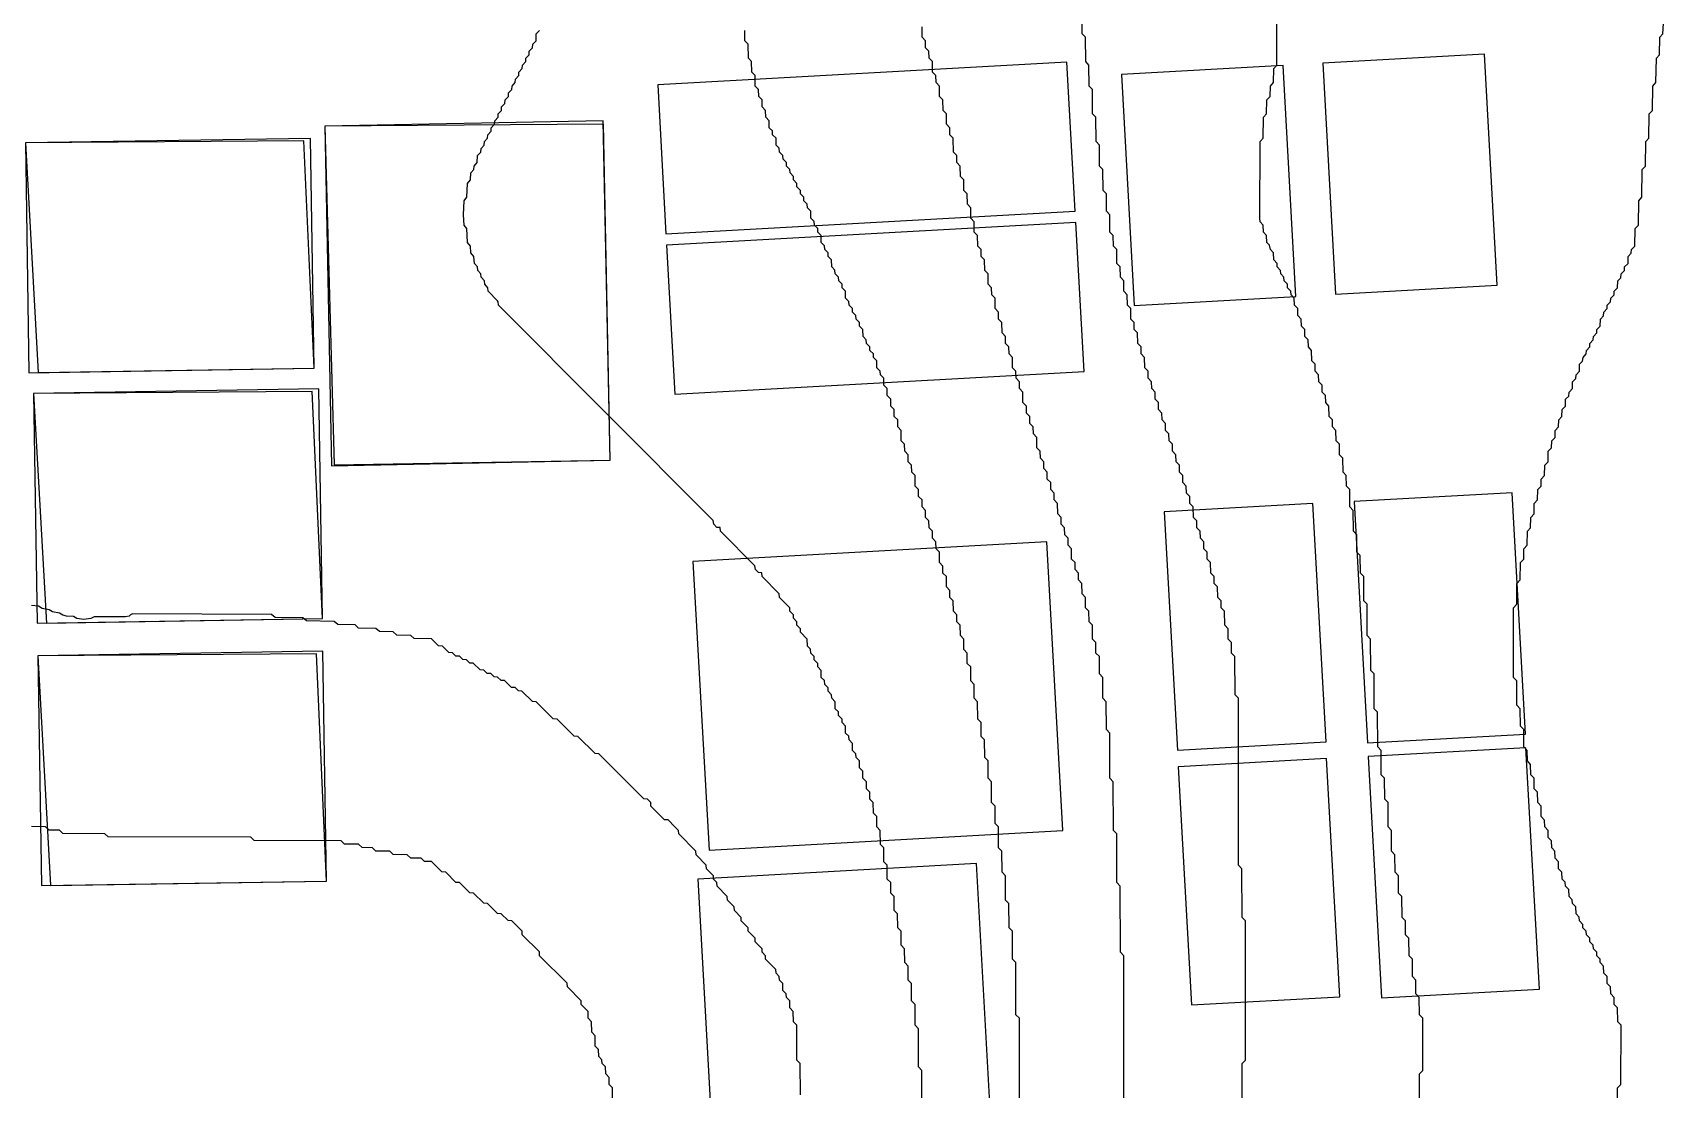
# Model space of a CAD drawing. Header units: millimetres. Extents: x 0 to 600000, y 0 to 540000.
# Drawn here: x 385944 to 503181, y 79767 to 155711 of the extents above; entities that cross this region are included whole.
import ezdxf

# ---------------------------------------------------------------- set-up
doc = ezdxf.new("R2010")
doc.units = ezdxf.units.MM
for name, color, linetype in [('BLDG_BOX_RASTER', 1, 'Continuous'), ('BLDG_FOOTPRINT_RASTER', 12, 'Continuous'), ('CONTOUR_53', 50, 'Continuous'), ('CONTOUR_54', 40, 'Continuous'), ('CONTOUR_55', 40, 'Continuous'), ('CONTOUR_56', 30, 'Continuous'), ('CONTOUR_57', 30, 'Continuous'), ('CONTOUR_58', 22, 'Continuous'), ('CONTOUR_59', 22, 'Continuous'), ('CONTOUR_60', 14, 'Continuous')]:
    doc.layers.add(name, color=color, linetype=linetype)

msp = doc.modelspace()

# ---------------------------------------------------------------- linework, layer by layer
at = {"layer": 'BLDG_BOX_RASTER'}
for points in [[(460897, 142877, 55241), (460302, 153586, 55128), (430881, 151952, 57445), (431476, 141243, 57524), (460897, 142877, 55241)], [(478693, 153510, 53878), (479615, 136915, 53869), (491235, 137561, 53350), (490313, 154155, 53479), (478693, 153510, 53878)], [(476764, 136757, 53990), (475842, 153352, 53980), (464222, 152706, 54822), (465144, 136112, 54967), (476764, 136757, 53990)], [(427461, 124977, 58097), (426972, 149379, 57667), (406947, 148977, 58531), (407436, 124575, 58677), (427461, 124977, 58097)], [(385684, 131273, 58894), (406184, 131599, 58573), (405922, 148108, 58553), (385421, 147782, 58914), (385684, 131273, 58894)], [(460941, 142073, 55253), (431520, 140439, 57536), (432115, 129730, 57768), (461536, 131364, 55480), (460941, 142073, 55253)], [(386282, 113270, 59073), (406782, 113596, 58993), (406520, 130105, 58588), (386019, 129779, 58897), (386282, 113270, 59073)], [(480957, 122014, 53978), (481920, 104671, 54075), (493266, 105301, 52990), (492302, 122644, 53131), (480957, 122014, 53978)], [(478926, 104749, 54370), (477975, 121869, 54228), (467298, 121276, 55205), (468249, 104156, 55463), (478926, 104749, 54370)], [(458853, 119106, 56149), (433418, 117694, 58145), (434570, 96961, 58925), (460004, 98373, 56442), (458853, 119106, 56149)], [(386581, 94415, 60211), (407082, 94741, 60017), (406819, 111250, 59115), (386319, 110924, 59248), (386581, 94415, 60211)], [(468297, 102950, 55466), (469247, 85831, 55436), (479924, 86424, 54428), (478973, 103543, 54375), (468297, 102950, 55466)], [(482919, 86346, 54191), (494264, 86976, 53307), (493301, 104319, 52996), (481955, 103688, 54083), (482919, 86346, 54191)], [(453800, 95988, 57214), (433772, 94875, 59055), (435136, 70316, 59335), (455165, 71429, 57243), (453800, 95988, 57214)]]:
    msp.add_polyline3d(points, close=True, dxfattribs=at)
at = {"layer": 'BLDG_FOOTPRINT_RASTER'}
for points in [[(430881, 151952, 57445), (431476, 141243, 57524), (460897, 142877, 55241), (460302, 153586, 55128), (430881, 151952, 57445)], [(478693, 153510, 53878), (479615, 136915, 53869), (491235, 137561, 53350), (490313, 154155, 53479), (478693, 153510, 53878)], [(464222, 152706, 54822), (465144, 136112, 54967), (476764, 136757, 53990), (475842, 153352, 53980), (464222, 152706, 54822)], [(406947, 148977, 58531), (407615, 124661, 58671), (427461, 124977, 58097), (426977, 149125, 57667), (406947, 148977, 58531)], [(385421, 147782, 58914), (386337, 131283, 58889), (406184, 131599, 58573), (405451, 147929, 58566), (385421, 147782, 58914)], [(431520, 140439, 57536), (432115, 129730, 57768), (461536, 131364, 55480), (460941, 142073, 55253), (431520, 140439, 57536)], [(386019, 129779, 58897), (386935, 113280, 59059), (406782, 113596, 58993), (406049, 129926, 58602), (386019, 129779, 58897)], [(480957, 122014, 53978), (481920, 104671, 54075), (493266, 105301, 52990), (492302, 122644, 53131), (480957, 122014, 53978)], [(467298, 121276, 55205), (468249, 104156, 55463), (478926, 104749, 54370), (477975, 121869, 54228), (467298, 121276, 55205)], [(433418, 117694, 58145), (434570, 96961, 58925), (460004, 98373, 56442), (458853, 119106, 56149), (433418, 117694, 58145)], [(386319, 110924, 59248), (387235, 94426, 60194), (407082, 94741, 60017), (406349, 111071, 59129), (386319, 110924, 59248)], [(468297, 102950, 55466), (469247, 85831, 55436), (479924, 86424, 54428), (478973, 103543, 54375), (468297, 102950, 55466)], [(481955, 103688, 54083), (482919, 86346, 54191), (494264, 86976, 53307), (493301, 104319, 52996), (481955, 103688, 54083)], [(433772, 94875, 59055), (435136, 70316, 59335), (455165, 71429, 57243), (453800, 95988, 57214), (433772, 94875, 59055)]]:
    msp.add_polyline3d(points, close=True, dxfattribs=at)
at = {"layer": 'CONTOUR_53'}
msp.add_polyline3d([(499884, 79125, 53000), (499892, 79875, 53000), (500133, 80125, 53000), (500134, 84375, 53000), (499894, 84625, 53000), (499884, 85625, 53000), (499643, 85875, 53000), (499635, 86375, 53000), (499394, 86625, 53000), (499385, 87125, 53000), (499145, 87375, 53000), (499136, 87875, 53000), (498895, 88125, 53000), (498885, 88625, 53000), (498644, 88875, 53000), (498637, 89125, 53000), (498395, 89375, 53000), (498387, 89625, 53000), (498146, 89875, 53000), (498138, 90125, 53000), (497896, 90375, 53000), (497888, 90625, 53000), (497647, 90875, 53000), (497639, 91125, 53000), (497398, 91375, 53000), (497389, 91625, 53000), (497148, 91875, 53000), (497125, 92150, 53000), (496900, 92375, 53000), (496888, 92875, 53000), (496648, 93125, 53000), (496625, 93400, 53000), (496400, 93625, 53000), (496388, 94125, 53000), (496148, 94375, 53000), (496125, 94651, 53000), (495901, 94875, 53000), (495888, 95375, 53000), (495650, 95625, 53000), (495638, 96125, 53000), (495400, 96375, 53000), (495388, 96875, 53000), (495150, 97125, 53000), (495138, 97625, 53000), (494900, 97875, 53000), (494888, 98375, 53000), (494651, 98625, 53000), (494639, 99125, 53000), (494402, 99375, 53000), (494388, 100125, 53000), (494151, 100375, 53000), (494138, 101125, 53000), (493901, 101375, 53000), (493888, 102125, 53000), (493651, 102375, 53000), (493638, 103125, 53000), (493401, 103375, 53000), (493388, 104125, 53000), (493153, 104375, 53000), (493138, 105625, 53000), (492902, 105875, 53000), (492888, 107125, 53000), (492653, 107375, 53000), (492638, 109125, 53000), (492404, 109375, 53000), (492405, 114375, 53000), (492639, 114625, 53000), (492654, 116125, 53000), (492889, 116375, 53000), (492904, 117625, 53000), (493139, 117875, 53000), (493152, 118625, 53000), (493388, 118875, 53000), (493403, 119875, 53000), (493639, 120125, 53000), (493652, 120875, 53000), (493889, 121125, 53000), (493902, 121875, 53000), (494139, 122125, 53000), (494153, 122875, 53000), (494389, 123125, 53000), (494401, 123625, 53000), (494638, 123875, 53000), (494653, 124625, 53000), (494889, 124875, 53000), (494904, 125625, 53000), (495140, 125875, 53000), (495153, 126375, 53000), (495390, 126625, 53000), (495403, 127125, 53000), (495640, 127375, 53000), (495653, 127875, 53000), (495890, 128125, 53000), (495903, 128625, 53000), (496140, 128875, 53000), (496154, 129375, 53000), (496375, 129596, 53000), (496401, 129875, 53000), (496640, 130125, 53000), (496654, 130625, 53000), (496875, 130846, 53000), (496901, 131125, 53000), (497140, 131375, 53000), (497154, 131875, 53000), (497375, 132096, 53000), (497402, 132375, 53000), (497641, 132625, 53000), (497651, 132875, 53000), (497891, 133125, 53000), (497901, 133375, 53000), (498141, 133625, 53000), (498150, 133875, 53000), (498390, 134125, 53000), (498399, 134375, 53000), (498639, 134625, 53000), (498653, 135125, 53000), (498875, 135347, 53000), (498901, 135625, 53000), (499141, 135875, 53000), (499150, 136125, 53000), (499390, 136375, 53000), (499399, 136625, 53000), (499640, 136875, 53000), (499648, 137125, 53000), (499888, 137375, 53000), (499901, 137875, 53000), (500125, 138099, 53000), (500149, 138375, 53000), (500389, 138625, 53000), (500397, 138875, 53000), (500638, 139125, 53000), (500649, 139625, 53000), (500875, 139851, 53000), (500896, 140125, 53000), (501136, 140375, 53000), (501151, 141625, 53000), (501387, 141875, 53000), (501405, 143625, 53000), (501639, 143875, 53000), (501658, 145875, 53000), (501891, 146125, 53000), (501911, 147875, 53000), (502142, 148125, 53000), (502164, 149875, 53000), (502394, 150125, 53000), (502419, 151875, 53000), (502646, 152125, 53000), (502675, 153875, 53000), (502899, 154125, 53000), (502930, 155375, 53000), (503152, 155625, 53000), (503181, 156375, 53000)], dxfattribs=at)
at = {"layer": 'CONTOUR_54'}
msp.add_polyline3d([(485634, 77375, 54000), (485646, 80875, 54000), (485884, 81125, 54000), (485884, 84875, 54000), (485645, 85125, 54000), (485635, 86375, 54000), (485395, 86625, 54000), (485385, 87625, 54000), (485146, 87875, 54000), (485135, 89125, 54000), (484896, 89375, 54000), (484885, 90625, 54000), (484646, 90875, 54000), (484635, 91875, 54000), (484396, 92125, 54000), (484385, 93625, 54000), (484145, 93875, 54000), (484135, 95125, 54000), (483895, 95375, 54000), (483885, 96625, 54000), (483645, 96875, 54000), (483634, 98375, 54000), (483395, 98625, 54000), (483384, 100375, 54000), (483144, 100625, 54000), (483134, 102125, 54000), (482894, 102375, 54000), (482884, 104125, 54000), (482644, 104375, 54000), (482634, 106875, 54000), (482394, 107125, 54000), (482384, 109625, 54000), (482144, 109875, 54000), (482134, 112125, 54000), (481894, 112375, 54000), (481884, 114625, 54000), (481645, 114875, 54000), (481634, 116625, 54000), (481395, 116875, 54000), (481385, 118125, 54000), (481146, 118375, 54000), (481135, 119625, 54000), (480897, 119875, 54000), (480886, 121375, 54000), (480648, 121625, 54000), (480636, 122875, 54000), (480398, 123125, 54000), (480387, 123875, 54000), (480150, 124125, 54000), (480137, 125125, 54000), (479900, 125375, 54000), (479888, 126125, 54000), (479651, 126375, 54000), (479638, 127125, 54000), (479401, 127375, 54000), (479390, 127875, 54000), (479154, 128125, 54000), (479139, 128875, 54000), (478903, 129125, 54000), (478891, 129625, 54000), (478655, 129875, 54000), (478641, 130375, 54000), (478406, 130625, 54000), (478392, 131125, 54000), (478158, 131375, 54000), (478143, 131875, 54000), (477910, 132125, 54000), (477892, 132875, 54000), (477658, 133125, 54000), (477643, 133625, 54000), (477410, 133875, 54000), (477394, 134375, 54000), (477161, 134625, 54000), (477144, 135125, 54000), (476912, 135375, 54000), (476895, 135875, 54000), (476663, 136125, 54000), (476645, 136625, 54000), (476411, 136875, 54000), (476398, 137125, 54000), (476164, 137375, 54000), (476150, 137625, 54000), (475917, 137875, 54000), (475901, 138125, 54000), (475670, 138375, 54000), (475653, 138625, 54000), (475423, 138875, 54000), (475405, 139125, 54000), (475178, 139375, 54000), (475153, 139875, 54000), (474925, 140125, 54000), (474875, 140434, 54000), (474684, 140625, 54000), (474656, 141125, 54000), (474436, 141375, 54000), (474409, 141875, 54000), (474194, 142125, 54000), (474174, 142375, 54000), (474185, 147875, 54000), (474403, 148125, 54000), (474432, 149625, 54000), (474652, 149875, 54000), (474679, 150875, 54000), (474901, 151125, 54000), (474925, 151875, 54000), (475149, 152125, 54000), (475172, 153125, 54000), (475397, 153375, 54000), (475400, 159125, 54000)], dxfattribs=at)
at = {"layer": 'CONTOUR_55'}
msp.add_polyline3d([(472885, 76125, 55000), (472896, 81625, 55000), (473135, 81875, 55000), (473134, 91875, 55000), (472895, 92125, 55000), (472884, 95625, 55000), (472645, 95875, 55000), (472640, 96125, 55000), (472633, 107875, 55000), (472392, 108125, 55000), (472382, 110875, 55000), (472140, 111125, 55000), (472133, 111875, 55000), (471891, 112125, 55000), (471883, 112875, 55000), (471642, 113125, 55000), (471633, 114125, 55000), (471391, 114375, 55000), (471384, 114875, 55000), (471142, 115125, 55000), (471133, 115875, 55000), (470892, 116125, 55000), (470884, 116625, 55000), (470643, 116875, 55000), (470634, 117625, 55000), (470392, 117875, 55000), (470384, 118375, 55000), (470143, 118625, 55000), (470134, 119125, 55000), (469893, 119375, 55000), (469885, 119875, 55000), (469643, 120125, 55000), (469635, 120625, 55000), (469394, 120875, 55000), (469384, 121625, 55000), (469143, 121875, 55000), (469135, 122375, 55000), (468893, 122625, 55000), (468885, 123125, 55000), (468644, 123375, 55000), (468635, 123875, 55000), (468394, 124125, 55000), (468385, 124625, 55000), (468144, 124875, 55000), (468135, 125375, 55000), (467894, 125625, 55000), (467885, 126125, 55000), (467644, 126375, 55000), (467635, 126875, 55000), (467394, 127125, 55000), (467385, 127625, 55000), (467144, 127875, 55000), (467135, 128375, 55000), (466894, 128625, 55000), (466885, 129125, 55000), (466645, 129375, 55000), (466635, 129875, 55000), (466395, 130125, 55000), (466386, 130625, 55000), (466145, 130875, 55000), (466136, 131375, 55000), (465896, 131625, 55000), (465885, 132375, 55000), (465644, 132625, 55000), (465636, 133125, 55000), (465396, 133375, 55000), (465385, 134125, 55000), (465144, 134375, 55000), (465136, 134875, 55000), (464896, 135125, 55000), (464885, 135875, 55000), (464645, 136125, 55000), (464635, 136875, 55000), (464395, 137125, 55000), (464385, 137875, 55000), (464145, 138125, 55000), (464135, 138875, 55000), (463896, 139125, 55000), (463885, 140125, 55000), (463645, 140375, 55000), (463635, 141125, 55000), (463397, 141375, 55000), (463385, 142625, 55000), (463146, 142875, 55000), (463135, 144125, 55000), (462897, 144375, 55000), (462885, 145875, 55000), (462647, 146125, 55000), (462635, 147625, 55000), (462397, 147875, 55000), (462385, 149625, 55000), (462147, 149875, 55000), (462136, 151625, 55000), (461898, 151875, 55000), (461886, 153375, 55000), (461649, 153625, 55000), (461636, 155375, 55000), (461399, 155625, 55000), (461386, 157125, 55000)], dxfattribs=at)
at = {"layer": 'CONTOUR_56'}
msp.add_polyline3d([(464381, 67125, 56000), (464382, 89375, 56000), (464141, 89625, 56000), (464132, 94375, 56000), (463891, 94625, 56000), (463882, 98125, 56000), (463641, 98375, 56000), (463632, 101875, 56000), (463391, 102125, 56000), (463382, 105375, 56000), (463141, 105625, 56000), (463132, 107625, 56000), (462891, 107875, 56000), (462882, 109375, 56000), (462640, 109625, 56000), (462632, 110875, 56000), (462390, 111125, 56000), (462383, 111875, 56000), (462141, 112125, 56000), (462132, 113125, 56000), (461890, 113375, 56000), (461883, 114125, 56000), (461640, 114375, 56000), (461633, 115125, 56000), (461390, 115375, 56000), (461382, 116125, 56000), (461140, 116375, 56000), (461133, 116875, 56000), (460890, 117125, 56000), (460883, 117625, 56000), (460641, 117875, 56000), (460633, 118625, 56000), (460390, 118875, 56000), (460383, 119375, 56000), (460140, 119625, 56000), (460133, 120125, 56000), (459891, 120375, 56000), (459883, 120875, 56000), (459641, 121125, 56000), (459633, 121875, 56000), (459390, 122125, 56000), (459383, 122625, 56000), (459140, 122875, 56000), (459133, 123375, 56000), (458890, 123625, 56000), (458883, 124125, 56000), (458640, 124375, 56000), (458633, 124875, 56000), (458391, 125125, 56000), (458383, 125625, 56000), (458141, 125875, 56000), (458133, 126625, 56000), (457890, 126875, 56000), (457883, 127375, 56000), (457640, 127625, 56000), (457633, 128125, 56000), (457391, 128375, 56000), (457383, 128875, 56000), (457141, 129125, 56000), (457133, 129875, 56000), (456890, 130125, 56000), (456883, 130625, 56000), (456641, 130875, 56000), (456633, 131375, 56000), (456391, 131625, 56000), (456383, 132375, 56000), (456140, 132625, 56000), (456133, 133125, 56000), (455891, 133375, 56000), (455884, 133875, 56000), (455642, 134125, 56000), (455633, 134875, 56000), (455391, 135125, 56000), (455384, 135625, 56000), (455142, 135875, 56000), (455133, 136625, 56000), (454891, 136875, 56000), (454884, 137375, 56000), (454642, 137625, 56000), (454633, 138375, 56000), (454392, 138625, 56000), (454383, 139375, 56000), (454141, 139625, 56000), (454134, 140125, 56000), (453892, 140375, 56000), (453883, 141125, 56000), (453642, 141375, 56000), (453633, 142125, 56000), (453392, 142375, 56000), (453383, 143125, 56000), (453142, 143375, 56000), (453134, 144125, 56000), (452892, 144375, 56000), (452884, 145125, 56000), (452642, 145375, 56000), (452634, 146125, 56000), (452392, 146375, 56000), (452384, 146875, 56000), (452144, 147125, 56000), (452133, 148125, 56000), (451892, 148375, 56000), (451884, 148875, 56000), (451644, 149125, 56000), (451634, 149875, 56000), (451393, 150125, 56000), (451384, 150875, 56000), (451143, 151125, 56000), (451134, 151875, 56000), (450893, 152125, 56000), (450885, 152625, 56000), (450644, 152875, 56000), (450634, 153625, 56000), (450393, 153875, 56000), (450385, 154375, 56000), (450144, 154625, 56000), (450135, 155125, 56000), (449895, 155375, 56000), (449885, 156125, 56000)], dxfattribs=at)
at = {"layer": 'CONTOUR_57'}
msp.add_polyline3d([(456882, 71625, 57000), (456881, 84875, 57000), (456638, 85125, 57000), (456631, 88875, 57000), (456388, 89125, 57000), (456381, 91125, 57000), (456139, 91375, 57000), (456132, 93125, 57000), (455889, 93375, 57000), (455882, 95125, 57000), (455639, 95375, 57000), (455632, 96875, 57000), (455390, 97125, 57000), (455382, 98625, 57000), (455140, 98875, 57000), (455132, 100125, 57000), (454890, 100375, 57000), (454882, 101875, 57000), (454640, 102125, 57000), (454632, 103375, 57000), (454390, 103625, 57000), (454382, 104875, 57000), (454140, 105125, 57000), (454132, 106125, 57000), (453891, 106375, 57000), (453882, 107625, 57000), (453640, 107875, 57000), (453632, 108875, 57000), (453390, 109125, 57000), (453382, 110125, 57000), (453140, 110375, 57000), (453132, 111125, 57000), (452890, 111375, 57000), (452882, 112125, 57000), (452640, 112375, 57000), (452632, 113125, 57000), (452390, 113375, 57000), (452383, 113875, 57000), (452141, 114125, 57000), (452133, 114875, 57000), (451890, 115125, 57000), (451883, 115625, 57000), (451641, 115875, 57000), (451633, 116625, 57000), (451390, 116875, 57000), (451383, 117375, 57000), (451141, 117625, 57000), (451133, 118375, 57000), (450890, 118625, 57000), (450883, 119125, 57000), (450640, 119375, 57000), (450633, 119875, 57000), (450390, 120125, 57000), (450383, 120625, 57000), (450140, 120875, 57000), (450133, 121375, 57000), (449890, 121625, 57000), (449883, 122125, 57000), (449641, 122375, 57000), (449633, 122875, 57000), (449391, 123125, 57000), (449383, 123875, 57000), (449140, 124125, 57000), (449133, 124625, 57000), (448890, 124875, 57000), (448883, 125375, 57000), (448641, 125625, 57000), (448633, 126125, 57000), (448391, 126375, 57000), (448383, 127125, 57000), (448140, 127375, 57000), (448133, 127875, 57000), (447890, 128125, 57000), (447883, 128625, 57000), (447640, 128875, 57000), (447633, 129375, 57000), (447390, 129625, 57000), (447383, 130125, 57000), (447140, 130375, 57000), (447133, 130875, 57000), (446889, 131125, 57000), (446875, 131391, 57000), (446641, 131625, 57000), (446633, 132125, 57000), (446389, 132375, 57000), (446384, 132625, 57000), (446140, 132875, 57000), (446134, 133125, 57000), (445891, 133375, 57000), (445875, 133642, 57000), (445642, 133875, 57000), (445633, 134375, 57000), (445390, 134625, 57000), (445384, 134875, 57000), (445141, 135125, 57000), (445135, 135375, 57000), (444891, 135625, 57000), (444885, 135875, 57000), (444642, 136125, 57000), (444625, 136393, 57000), (444393, 136625, 57000), (444384, 137125, 57000), (444141, 137375, 57000), (444135, 137625, 57000), (443892, 137875, 57000), (443885, 138125, 57000), (443642, 138375, 57000), (443625, 138644, 57000), (443394, 138875, 57000), (443384, 139375, 57000), (443142, 139625, 57000), (443135, 139875, 57000), (442893, 140125, 57000), (442875, 140394, 57000), (442644, 140625, 57000), (442635, 141125, 57000), (442392, 141375, 57000), (442386, 141625, 57000), (442143, 141875, 57000), (442125, 142145, 57000), (441895, 142375, 57000), (441885, 142875, 57000), (441642, 143125, 57000), (441636, 143375, 57000), (441393, 143625, 57000), (441386, 143875, 57000), (441143, 144125, 57000), (441136, 144375, 57000), (440894, 144625, 57000), (440887, 144875, 57000), (440644, 145125, 57000), (440637, 145375, 57000), (440395, 145625, 57000), (440387, 145875, 57000), (440145, 146125, 57000), (440137, 146375, 57000), (439896, 146625, 57000), (439888, 146875, 57000), (439646, 147125, 57000), (439625, 147398, 57000), (439398, 147625, 57000), (439387, 148125, 57000), (439146, 148375, 57000), (439125, 148649, 57000), (438899, 148875, 57000), (438887, 149375, 57000), (438648, 149625, 57000), (438637, 150125, 57000), (438398, 150375, 57000), (438387, 150875, 57000), (438148, 151125, 57000), (438137, 151625, 57000), (437899, 151875, 57000), (437887, 152625, 57000), (437648, 152875, 57000), (437637, 153625, 57000), (437399, 153875, 57000), (437386, 154875, 57000), (437147, 155125, 57000), (437136, 155875, 57000)], dxfattribs=at)
at = {"layer": 'CONTOUR_58'}
msp.add_polyline3d([(449881, 68625, 58000), (449881, 81125, 58000), (449637, 81375, 58000), (449631, 84125, 58000), (449387, 84375, 58000), (449381, 85875, 58000), (449138, 86125, 58000), (449131, 87375, 58000), (448888, 87625, 58000), (448881, 88625, 58000), (448638, 88875, 58000), (448631, 89875, 58000), (448388, 90125, 58000), (448382, 91125, 58000), (448139, 91375, 58000), (448132, 92375, 58000), (447889, 92625, 58000), (447882, 93625, 58000), (447639, 93875, 58000), (447632, 94625, 58000), (447389, 94875, 58000), (447382, 95875, 58000), (447139, 96125, 58000), (447132, 97125, 58000), (446889, 97375, 58000), (446882, 98375, 58000), (446639, 98625, 58000), (446632, 99375, 58000), (446389, 99625, 58000), (446382, 100375, 58000), (446138, 100625, 58000), (446132, 101125, 58000), (445889, 101375, 58000), (445882, 101875, 58000), (445639, 102125, 58000), (445633, 102625, 58000), (445389, 102875, 58000), (445382, 103375, 58000), (445139, 103625, 58000), (445125, 103890, 58000), (444890, 104125, 58000), (444883, 104625, 58000), (444639, 104875, 58000), (444625, 105141, 58000), (444391, 105375, 58000), (444383, 105875, 58000), (444139, 106125, 58000), (444134, 106375, 58000), (443890, 106625, 58000), (443875, 106892, 58000), (443642, 107125, 58000), (443633, 107625, 58000), (443390, 107875, 58000), (443384, 108125, 58000), (443141, 108375, 58000), (443135, 108625, 58000), (442891, 108875, 58000), (442875, 109143, 58000), (442643, 109375, 58000), (442634, 109875, 58000), (442390, 110125, 58000), (442385, 110375, 58000), (442141, 110625, 58000), (442135, 110875, 58000), (441891, 111125, 58000), (441875, 111392, 58000), (441642, 111625, 58000), (441633, 112125, 58000), (441143, 112625, 58000), (441136, 112875, 58000), (440892, 113125, 58000), (440885, 113375, 58000), (440641, 113625, 58000), (440635, 113875, 58000), (440391, 114125, 58000), (440384, 114375, 58000), (439643, 115125, 58000), (439625, 115389, 58000), (438395, 116625, 58000), (438375, 116887, 58000), (438125, 116901, 58000), (437901, 117125, 58000), (437875, 117391, 58000), (435400, 119875, 58000), (435375, 120140, 58000), (435125, 120156, 58000), (434906, 120375, 58000), (434875, 120644, 58000), (419445, 136125, 58000), (419415, 136375, 58000), (419375, 136429, 58000), (418703, 137125, 58000), (418671, 137375, 58000), (418447, 137625, 58000), (418419, 137875, 58000), (418197, 138125, 58000), (418170, 138375, 58000), (417949, 138625, 58000), (417922, 138875, 58000), (417707, 139125, 58000), (417667, 139625, 58000), (417455, 139875, 58000), (417418, 140375, 58000), (417212, 140625, 58000), (417166, 141625, 58000), (416964, 141875, 58000), (416931, 142625, 58000), (416961, 143625, 58000), (417165, 143875, 58000), (417204, 144875, 58000), (417414, 145125, 58000), (417447, 145625, 58000), (417664, 145875, 58000), (417685, 146125, 58000), (417907, 146375, 58000), (417937, 146875, 58000), (418160, 147125, 58000), (418180, 147375, 58000), (418407, 147625, 58000), (418426, 147875, 58000), (418655, 148125, 58000), (418673, 148375, 58000), (418903, 148625, 58000), (418920, 148875, 58000), (419152, 149125, 58000), (419168, 149375, 58000), (419401, 149625, 58000), (419416, 149875, 58000), (419649, 150125, 58000), (419664, 150375, 58000), (419898, 150625, 58000), (419912, 150875, 58000), (420147, 151125, 58000), (420161, 151375, 58000), (420396, 151625, 58000), (420409, 151875, 58000), (420645, 152125, 58000), (420658, 152375, 58000), (420895, 152625, 58000), (420906, 152875, 58000), (421144, 153125, 58000), (421155, 153375, 58000), (421393, 153625, 58000), (421403, 153875, 58000), (421642, 154125, 58000), (421652, 154375, 58000), (421891, 154625, 58000), (421899, 154875, 58000), (422138, 155125, 58000), (422151, 155625, 58000), (422388, 155875, 58000)], dxfattribs=at)
at = {"layer": 'CONTOUR_59'}
msp.add_polyline3d([(441139, 79375, 59000), (441132, 81625, 59000), (440889, 81875, 59000), (440881, 84375, 59000), (440638, 84625, 59000), (440631, 85375, 59000), (440387, 85625, 59000), (440382, 86125, 59000), (440137, 86375, 59000), (440125, 86639, 59000), (439889, 86875, 59000), (439882, 87375, 59000), (439637, 87625, 59000), (439625, 87888, 59000), (439388, 88125, 59000), (439383, 88375, 59000), (438642, 89125, 59000), (438635, 89375, 59000), (438390, 89625, 59000), (438384, 89875, 59000), (437892, 90375, 59000), (437885, 90625, 59000), (437392, 91125, 59000), (437385, 91375, 59000), (436893, 91875, 59000), (436886, 92125, 59000), (436393, 92625, 59000), (436386, 92875, 59000), (435894, 93375, 59000), (435886, 93625, 59000), (435146, 94375, 59000), (435137, 94625, 59000), (434893, 94875, 59000), (434886, 95125, 59000), (434394, 95625, 59000), (434375, 95890, 59000), (433645, 96625, 59000), (433625, 96890, 59000), (432397, 98125, 59000), (432387, 98375, 59000), (432125, 98641, 59000), (431625, 99138, 59000), (431375, 99149, 59000), (430399, 100125, 59000), (430388, 100375, 59000), (430141, 100625, 59000), (429875, 100649, 59000), (426644, 103875, 59000), (426375, 103902, 59000), (425145, 105125, 59000), (424875, 105153, 59000), (423646, 106375, 59000), (423375, 106403, 59000), (422145, 107625, 59000), (421875, 107652, 59000), (421125, 108390, 59000), (420875, 108400, 59000), (420625, 108642, 59000), (420375, 108654, 59000), (419875, 109141, 59000), (419625, 109151, 59000), (419375, 109392, 59000), (419125, 109403, 59000), (418875, 109643, 59000), (418625, 109654, 59000), (418375, 109894, 59000), (418125, 109907, 59000), (417625, 110392, 59000), (417375, 110403, 59000), (417125, 110643, 59000), (416875, 110654, 59000), (416625, 110893, 59000), (416375, 110905, 59000), (416125, 111144, 59000), (415875, 111157, 59000), (415400, 111625, 59000), (415125, 111654, 59000), (414625, 112138, 59000), (413375, 112160, 59000), (413125, 112392, 59000), (412125, 112413, 59000), (411875, 112644, 59000), (410875, 112666, 59000), (410625, 112895, 59000), (409375, 112921, 59000), (409125, 113147, 59000), (407875, 113174, 59000), (407625, 113398, 59000), (405625, 113433, 59000), (405375, 113652, 59000), (403375, 113690, 59000), (403125, 113905, 59000), (393125, 113941, 59000), (392976, 113875, 59000), (392875, 113774, 59000), (392625, 113736, 59000), (390375, 113719, 59000), (390125, 113596, 59000), (389625, 113539, 59000), (389125, 113618, 59000), (388875, 113739, 59000), (388375, 113783, 59000), (388125, 113851, 59000), (387875, 113990, 59000), (387375, 114087, 59000), (387125, 114236, 59000), (386625, 114332, 59000), (386375, 114482, 59000), (385875, 114532, 59000)], dxfattribs=at)
at = {"layer": 'CONTOUR_60'}
msp.add_polyline3d([(427632, 79125, 60000), (427632, 79875, 60000), (427390, 80125, 60000), (427384, 80625, 60000), (427142, 80875, 60000), (427134, 81375, 60000), (426892, 81625, 60000), (426875, 81894, 60000), (426644, 82125, 60000), (426635, 82625, 60000), (426395, 82875, 60000), (426384, 83625, 60000), (426143, 83875, 60000), (426133, 84625, 60000), (425891, 84875, 60000), (425883, 85375, 60000), (425391, 85875, 60000), (425375, 86138, 60000), (424393, 87125, 60000), (424375, 87389, 60000), (422395, 89375, 60000), (422375, 89640, 60000), (421144, 90875, 60000), (421136, 91125, 60000), (420388, 91875, 60000), (420125, 91893, 60000), (419625, 92386, 60000), (419375, 92395, 60000), (418640, 93125, 60000), (418375, 93145, 60000), (417640, 93875, 60000), (417375, 93895, 60000), (416640, 94625, 60000), (416375, 94645, 60000), (415640, 95375, 60000), (415375, 95394, 60000), (414625, 96133, 60000), (414125, 96142, 60000), (413875, 96384, 60000), (413125, 96394, 60000), (412875, 96634, 60000), (411875, 96646, 60000), (411625, 96885, 60000), (410625, 96897, 60000), (410375, 97136, 60000), (409625, 97147, 60000), (409375, 97385, 60000), (408375, 97397, 60000), (408125, 97635, 60000), (401875, 97652, 60000), (401625, 97887, 60000), (391375, 97906, 60000), (391125, 98139, 60000), (388125, 98160, 60000), (387875, 98391, 60000), (387125, 98407, 60000), (386875, 98640, 60000), (385875, 98657, 60000)], dxfattribs=at)

doc.saveas('drawing.dxf')
